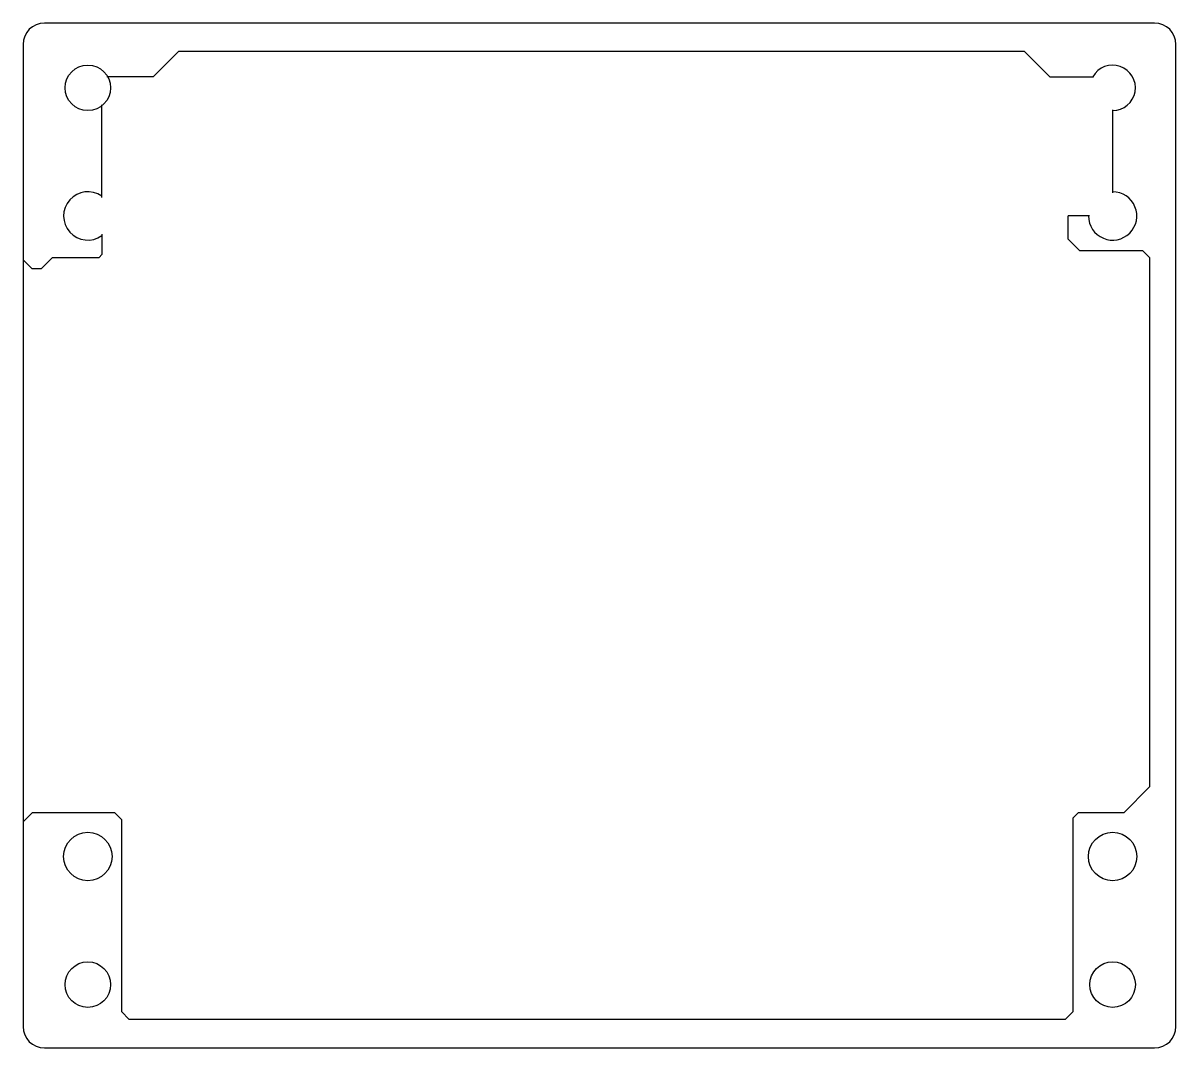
# Model space of a CAD drawing. Header units: millimetres. Extents: x 270.7 to 351.7, y 228.7 to 300.7.
import ezdxf

# ---------------------------------------------------------------- set-up
doc = ezdxf.new("R2010")
doc.units = ezdxf.units.MM
for name, color, linetype in [('Board_Outline', 7, 'Continuous'), ('Default', 7, 'Continuous'), ('Drill_Top', 7, 'Continuous'), ('Top_Silk', 7, 'Continuous')]:
    doc.layers.add(name, color=color, linetype=linetype)

msp = doc.modelspace()

# ---------------------------------------------------------------- linework, layer by layer
at = {"layer": 'Board_Outline', "color": 7, "linetype": 'Continuous'}
for p, q in [((350.217, 300.736), (272.213, 300.736)), ((270.713, 299.236), (270.713, 284.103)), ((351.717, 230.234), (351.717, 299.236)), ((270.713, 244.624), (270.713, 230.234)), ((272.213, 228.734), (350.217, 228.734))]:
    msp.add_line(p, q, dxfattribs=at)
at = {"layer": 'Default', "color": 7, "linetype": 'Continuous'}
msp.add_line((270.713, 284.103), (270.713, 244.624), dxfattribs=at)
at = {"layer": 'Drill_Top', "color": 7, "linetype": 'Continuous'}
for centre, radius in [((275.263, 296.185), 1.6), ((275.263, 242.182), 1.7), ((347.268, 242.182), 1.7), ((275.263, 233.182), 1.6), ((347.268, 233.182), 1.6)]:
    msp.add_circle(centre, radius, dxfattribs=at)
for centre, radius, start, end in [((347.268, 296.185), 1.6, 270, 150.84919), ((275.263, 287.185), 1.7, 54.9587, 305.52512), ((347.268, 287.185), 1.7, 179.92566, 90)]:
    msp.add_arc(centre, radius, start, end, dxfattribs=at)
at = {"layer": 'Top_Silk', "color": 7, "linetype": 'Continuous'}
for p, q in [((281.651, 298.765), (279.851, 296.965)), ((281.651, 298.765), (279.851, 296.965)), ((281.651, 298.765), (341.056, 298.765)), ((281.651, 298.765), (341.056, 298.765)), ((341.056, 298.765), (342.856, 296.965)), ((341.056, 298.765), (342.856, 296.965)), ((279.851, 296.965), (276.603, 296.965)), ((342.856, 296.965), (345.927, 296.965)), ((276.24, 288.484), (276.24, 294.981)), ((347.268, 294.637), (347.268, 288.813)), ((344.135, 285.565), (344.135, 287.188)), ((345.643, 287.188), (344.135, 287.188)), ((276.251, 285.895), (276.251, 284.465)), ((344.935, 284.765), (344.135, 285.565)), ((276.051, 284.265), (276.251, 284.465)), ((344.935, 284.765), (349.366, 284.765)), ((344.935, 284.765), (349.366, 284.765)), ((349.366, 284.765), (349.866, 284.265)), ((349.366, 284.765), (349.866, 284.265)), ((271.351, 283.465), (270.713, 284.103)), ((272.779, 284.265), (271.979, 283.465)), ((272.779, 284.265), (271.979, 283.465)), ((272.779, 284.265), (274.179, 284.265)), ((272.779, 284.265), (276.051, 284.265)), ((349.866, 284.265), (349.866, 247.073)), ((349.866, 284.265), (349.866, 247.073)), ((271.979, 283.465), (271.351, 283.465)), ((348.056, 245.262), (349.866, 247.073)), ((348.056, 245.262), (349.866, 247.073)), ((271.351, 245.262), (270.713, 244.624)), ((277.151, 245.262), (271.351, 245.262)), ((277.151, 245.262), (274.651, 245.262)), ((277.151, 245.262), (277.651, 244.762)), ((277.151, 245.262), (277.651, 244.762)), ((277.651, 231.262), (277.651, 244.762)), ((344.856, 245.262), (344.468, 244.878)), ((344.856, 245.262), (344.468, 244.878)), ((344.468, 244.878), (344.468, 231.262)), ((348.056, 245.262), (344.856, 245.262)), ((348.056, 245.262), (344.856, 245.262)), ((278.151, 230.762), (277.651, 231.262)), ((278.151, 230.762), (277.651, 231.262)), ((344.468, 231.262), (343.968, 230.762)), ((344.468, 231.262), (343.968, 230.762)), ((278.151, 230.762), (343.968, 230.762))]:
    msp.add_line(p, q, dxfattribs=at)
for centre, start, end in [((272.213, 299.236), 90, 180), ((350.217, 299.236), 0, 90), ((272.213, 230.234), 180, 270), ((350.217, 230.234), 270, 0)]:
    msp.add_arc(centre, 1.5, start, end, dxfattribs=at)

doc.saveas('drawing.dxf')
